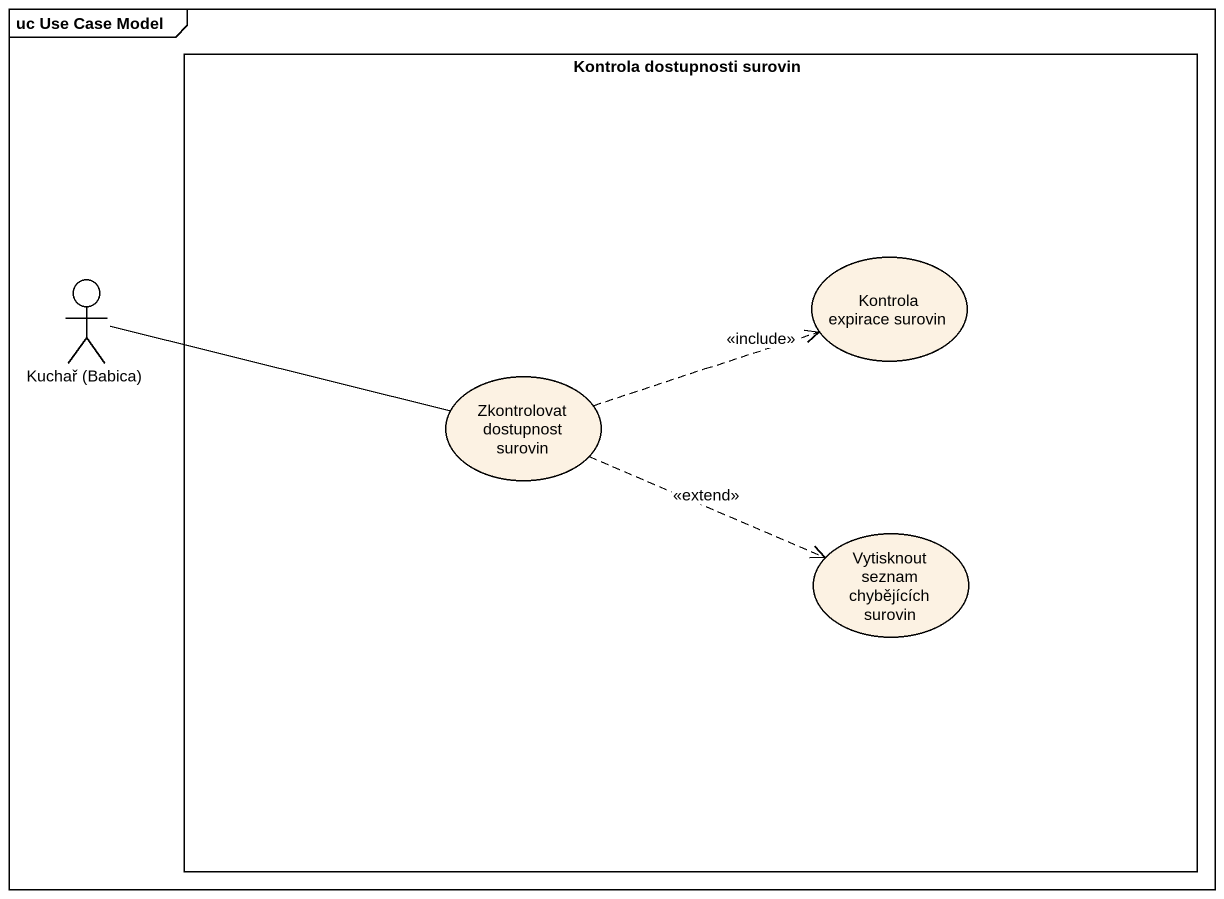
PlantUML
@startuml
mainframe uc Use Case Model
rectangle "Kontrola dostupnosti surovin" as Kontrola_dostupnosti_surovin {
  usecase "Kontrola expirace surovin" as Kontrola_expirace_surovin
  usecase "Zkontrolovat dostupnost surovin" as Zkontrolovat_dostupnost
  usecase "Vytisknout seznam chybějících surovin" as Vytisknout_seznam
}
actor "Kuchař (Babica)" as Kuchař_Babica
Kuchař_Babica -right- Zkontrolovat_dostupnost
Zkontrolovat_dostupnost .right.> Kontrola_expirace_surovin : <<include>>
Zkontrolovat_dostupnost .right.> Vytisknout_seznam : <<extend>>
@enduml
